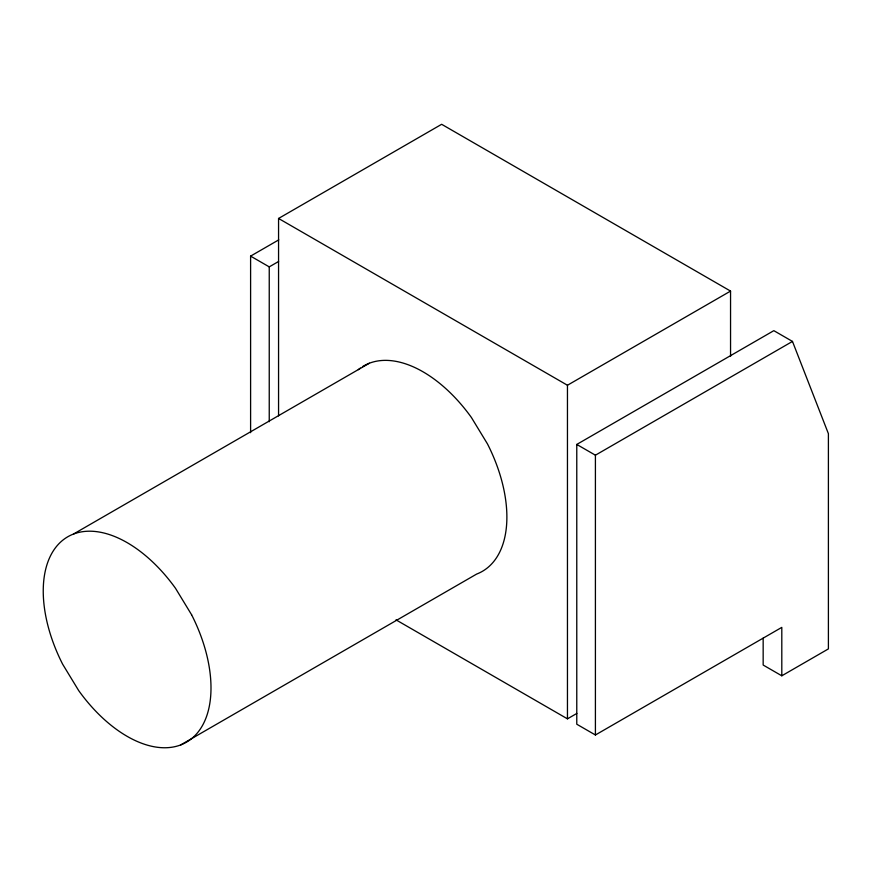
<?xml version="1.0" encoding="UTF-8"?>
<svg xmlns="http://www.w3.org/2000/svg" width="872" height="872" viewBox="0 0 872 872"><rect width="100%" height="100%" fill="white"/><g stroke="black" fill="none" stroke-linecap="round" stroke-linejoin="round"><path stroke-width="1.31" d="M278.56 415.89L278.56 218.458L441.646 124.293L730.551 291.095L730.551 356.452M250.602 432.686L250.602 256.117L278.757 239.865M250.602 256.117L269.241 266.876L278.626 261.458M73.488 534.046L369.379 363.221M278.56 218.458L567.454 385.25L730.551 291.095M781.803 675.8L781.803 627.371L595.413 734.987L576.774 724.218L576.774 444.437L773.835 330.662L792.474 341.421L828.4 433.678L828.4 648.899L781.803 675.8L763.163 665.042L763.163 638.13M576.774 444.437L595.413 455.195L792.474 341.421M180.755 744.906L476.646 574.07A118.614 68.485 60 0 0 487.492 443.946L471.414 417.503A118.614 68.485 60 0 0 362.501 366.643M395.997 619.85L567.454 718.844L576.85 713.427M595.413 455.195L595.413 734.987M567.454 385.25L567.454 718.844M269.241 266.876L269.241 421.71M358.316 369.663A118.614 68.485 60 0 1 360.365 368.082M191.611 614.782L175.534 588.338A118.614 68.485 60 0 0 65.531 538.177A118.614 68.485 60 0 0 62.631 664.181L78.709 690.624A118.614 68.485 60 0 0 188.712 740.775A118.614 68.485 60 0 0 191.611 614.782"/></g></svg>
